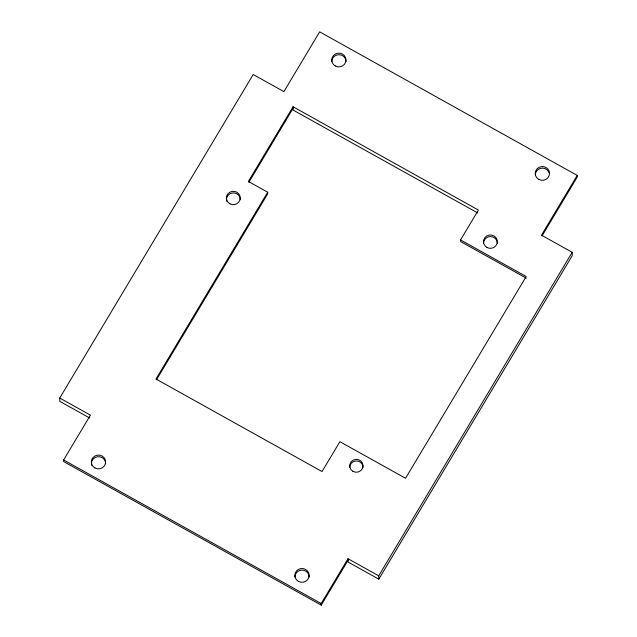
<?xml version="1.0" encoding="UTF-8"?>
<svg xmlns="http://www.w3.org/2000/svg" width="637" height="637" viewBox="0 0 637 637"><rect width="100%" height="100%" fill="white"/><g stroke="black" fill="none" stroke-linecap="round" stroke-linejoin="round"><path stroke-width="0.96" d="M89.666 417.999L59.822 401.366L59.735 398.037L253.208 74.513L283.903 91.624L319.647 31.85L577.226 175.414L577.265 177.022L542.031 235.937M348.049 560.321L321.239 605.15L63.668 461.586L63.628 459.978L90.43 415.149L59.735 398.037M526.226 278.138L460.575 241.55L460.535 239.942L478.411 210.059L293.044 106.745L248.366 181.457L267.675 192.223L267.715 193.823L156.519 379.763M248.916 182.214L293.092 108.346M267.675 192.223L155.969 379.015L322.019 471.563L339.895 441.68L405.546 478.268L526.186 276.53L460.535 239.942M321.239 605.15L321.199 603.542L348.009 558.713L378.712 575.824L378.792 579.152L348.097 562.041L348.009 558.713M577.226 175.414L541.482 235.188L572.177 252.3L572.265 255.628L378.792 579.152M378.712 575.824L572.177 252.3M477.631 212.901L293.131 110.066L293.044 106.745M63.628 459.978L321.199 603.542M331.766 61.606A7.134 6.896 -1.5 0 1 338.908 54.702A7.134 6.896 -1.5 0 1 346.042 61.59M535.279 175.032A7.134 6.896 -1.5 0 1 549.309 173.24M91.624 465.368A7.134 6.896 -1.5 0 1 97.596 456.737A7.134 6.896 -1.5 0 1 105.654 463.569M294.891 577.011A7.134 6.896 -1.5 0 1 302.034 570.107A7.134 6.896 -1.5 0 1 309.168 577.003M226.692 201.324A6.911 6.681 -1.5 0 1 232.481 192.963A6.911 6.681 -1.5 0 1 240.292 199.588M349.729 467.415A6.681 6.458 -1.5 0 1 356.409 460.949A6.681 6.458 -1.5 0 1 363.082 467.399M483.531 243.262A6.911 6.681 -1.5 0 1 490.458 236.574A6.911 6.681 -1.5 0 1 497.362 243.246M335.285 65.969A7.134 6.896 -1.5 0 0 346.002 59.989A7.134 6.896 -1.5 0 0 335.301 54.018A7.134 6.896 -1.5 0 0 335.285 65.969M538.798 179.403A7.134 6.896 -1.5 0 0 549.508 173.415A7.134 6.896 -1.5 0 0 538.806 167.451A7.134 6.896 -1.5 0 0 538.798 179.403M94.905 467.948A7.134 6.896 -1.5 0 0 105.615 461.968A7.134 6.896 -1.5 0 0 94.913 456.004A7.134 6.896 -1.5 0 0 94.905 467.948M298.411 581.382A7.134 6.896 -1.5 0 0 309.128 575.394A7.134 6.896 -1.5 0 0 298.427 569.43A7.134 6.896 -1.5 0 0 298.411 581.382M229.869 203.776A6.911 6.681 -1.5 0 0 240.245 197.98A6.911 6.681 -1.5 0 0 229.877 192.199A6.911 6.681 -1.5 0 0 229.869 203.776M353.017 471.396A6.681 6.458 -1.5 0 0 363.042 465.798A6.681 6.458 -1.5 0 0 353.025 460.217A6.681 6.458 -1.5 0 0 353.017 471.396M486.947 247.443A6.911 6.681 -1.5 0 0 497.322 241.646A6.911 6.681 -1.5 0 0 486.955 235.865A6.911 6.681 -1.5 0 0 486.947 247.443"/></g></svg>
